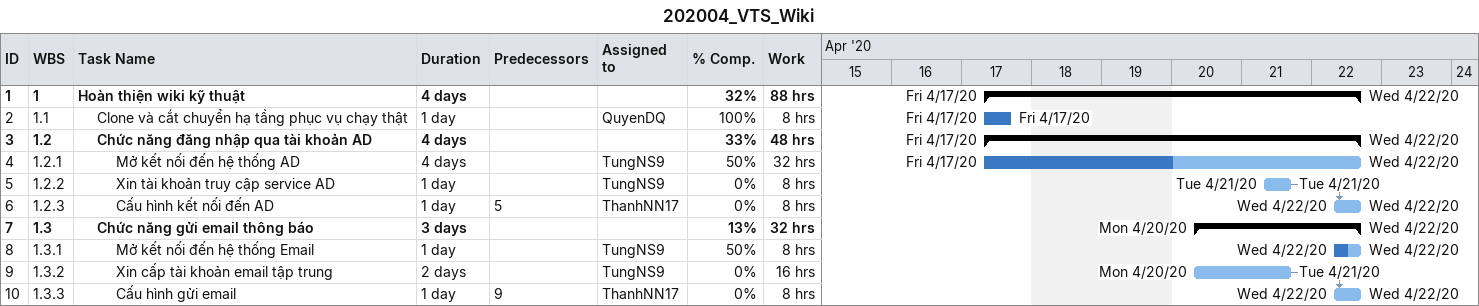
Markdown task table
202004_VTS_Wiki

| ID | WBS | Task | Duration | Start | Finish | Predecessors | Resources | % complete | Work (h) |
|---|---|---|---|---|---|---|---|---|---|
| 1 | 1 | **Hoàn thiện wiki kỹ thuật** | 4d | 2020-04-17 | 2020-04-22 |  |  | 32 | 88 |
| 2 | 1.1 | Clone và cắt chuyển hạ tầng phục vụ chạy thật | 1d | 2020-04-17 | 2020-04-17 |  | QuyenDQ | 100 | 8 |
| 3 | 1.2 | **Chức năng đăng nhập qua tài khoản AD** | 4d | 2020-04-17 | 2020-04-22 |  |  | 33 | 48 |
| 4 | 1.2.1 | Mở kết nối đến hệ thống AD | 4d | 2020-04-17 | 2020-04-22 |  | TungNS9 | 50 | 32 |
| 5 | 1.2.2 | Xin tài khoản truy cập service AD | 1d | 2020-04-21 | 2020-04-21 |  | TungNS9 | 0 | 8 |
| 6 | 1.2.3 | Cấu hình kết nối đến AD | 1d | 2020-04-22 | 2020-04-22 | 5 | ThanhNN17 | 0 | 8 |
| 7 | 1.3 | **Chức năng gửi email thông báo** | 3d | 2020-04-20 | 2020-04-22 |  |  | 13 | 32 |
| 8 | 1.3.1 | Mở kết nối đến hệ thống Email | 1d | 2020-04-22 | 2020-04-22 |  | TungNS9 | 50 | 8 |
| 9 | 1.3.2 | Xin cấp tài khoản email tập trung | 2d | 2020-04-20 | 2020-04-21 |  | TungNS9 | 0 | 16 |
| 10 | 1.3.3 | Cấu hình gửi email | 1d | 2020-04-22 | 2020-04-22 | 9 | ThanhNN17 | 0 | 8 |
